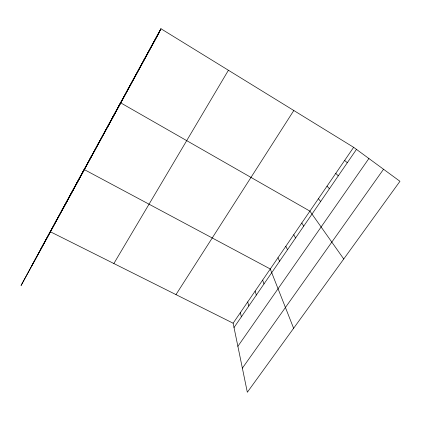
<?xml version="1.0" encoding="UTF-8"?>
<svg xmlns="http://www.w3.org/2000/svg" width="421" height="421" viewBox="0 0 421 421"><rect width="100%" height="100%" fill="white"/><g stroke="black" fill="none" stroke-linecap="round" stroke-linejoin="round"><path stroke-width="0.63" d="M160.954 28.744L158.675 33.48L21.05 285.527L160.954 28.744L353.629 147.313L399.95 181.298L247.332 392.256L233.123 323.207L353.629 147.313M152.349 44.547L152.623 44.01M144.008 59.824L144.419 59.04M135.799 74.864L136.336 73.843M127.716 89.673L128.379 88.421M107.55 127.116L120.543 102.777L309.914 211.126L343.747 258.989M104.645 131.931L105.66 130.042M112.144 118.196L113.044 116.512M75.717 184.924L77.143 182.277M62.387 209.826L84.121 169.495L270.271 268.982L293.616 328.28M89.973 158.812L91.199 156.533M97.256 145.466L98.377 143.382M55.077 222.735L56.782 219.578M61.861 210.311L63.476 207.316M68.739 197.707L70.265 194.886M40.553 249.469L160.822 29.028M31.343 266.498L159.496 31.775M113.865 263.535L228.414 70.254M175.973 294.616L293.811 110.497M234.013 327.538L356.471 149.397M237.876 346.315L368.891 158.506M242.37 368.154L383.531 169.253M50.183 231.671L233.123 323.207M344.636 160.438L347.32 162.706M335.774 173.378L338.3 175.825M327.033 186.135L329.411 188.761M318.413 198.717L320.644 201.512M301.773 223.004L303.73 226.119M293.742 234.729L295.568 237.991M285.817 246.296L287.517 249.706M277.992 257.71L279.57 261.267M262.651 280.107L263.988 283.933M255.126 291.09L256.347 295.047M247.701 301.931L248.806 306.02M240.365 312.635L241.365 316.845"/></g></svg>
